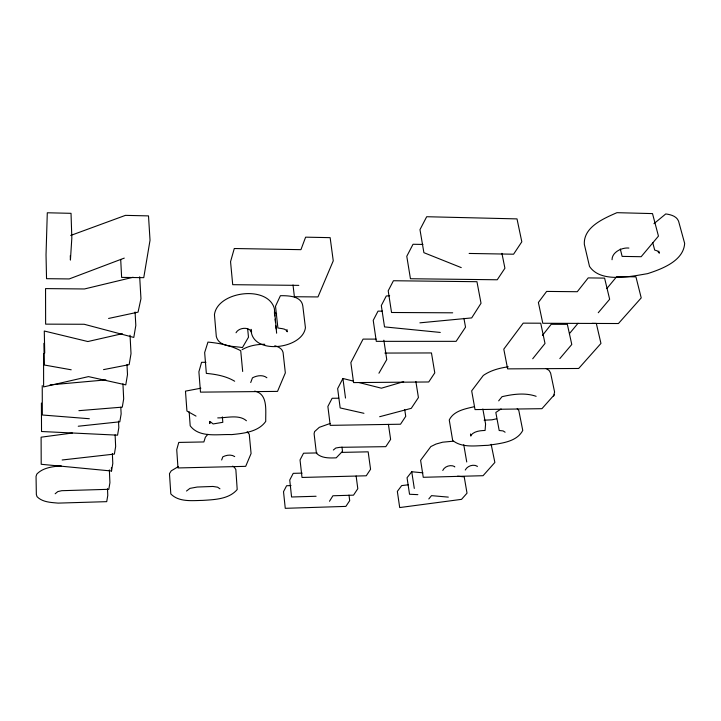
<?xml version="1.0" encoding="UTF-8"?>
<svg xmlns="http://www.w3.org/2000/svg" width="721" height="721" viewBox="0 0 721 721"><rect width="100%" height="100%" fill="white"/><g stroke="black" fill="none" stroke-linecap="round" stroke-linejoin="round"><path stroke-width="1.08" d="M41.412 403.057L41.53 431.509L117.559 435.169L118.821 427.688L118.514 421.118M42.233 385.6L42.35 415.008L89.341 418.73M43.575 353.65L43.62 386.907L88.485 376.614L125.769 384.87L127.5 374.569L126.986 364.565M276.63 333.21L274.34 308.453C267.572 284.696 217.381 291.392 214.443 314.698L216.309 336.464C219.112 347.45 233.523 345.873 242.436 347.603L248.484 337.212L247.636 328.569M72.361 433.024L41.106 437.187L41.205 464.288L111.521 471.011L112.8 463.45L112.359 453.545M553.674 396.117L554.584 391.963L550.61 373.054L549.186 370.567L546.212 368.53M333.354 450.021L335.815 448.011L339.798 447.326L385.798 446.66L390.62 439.395L388.421 424.372M221.653 459.989L222.825 456.844C226.313 455.032 231.333 454.185 234.704 456.591M250.719 382.527L252.458 377.849C256.676 375.551 262.913 374.505 266.878 377.75M236.028 332.76C238.606 327.604 249.178 326.28 251.593 332.273L251.377 330.101M55.157 493.777L57.815 491.587L61.727 490.695L108.808 489.307L109.916 482.746L109.367 469.93M353.605 381.175L342.917 378.48L337.653 388.601L340.159 407.933L363.943 413.304M186.505 491.028L189.929 488.387L197.194 487.035L212.938 486.45L217.643 487.189L219.95 488.82M378.922 373.226L386.753 359.581L383.851 340.186M329.488 501.266L332.913 495.769L353.515 495.156L357.805 488.694L356.129 476.004M422.912 472.832L411.745 471.75L407.05 477.726L409.537 494.255L417.865 494.651M542.417 335.436L551.214 324.297L567.346 324.342L571.78 344.476L559.829 358.589M442.757 470.452C444.65 466.217 450.778 464.369 454.681 466.604L454.762 466.983M498.68 400.858L502.032 396.685C513.109 394.126 525.158 392.512 536.136 396.307M532.711 358.761L545.004 343.466L540.732 323.206L523.203 323.143L503.79 349.144L507.629 368.873L578.675 368.476L600.953 343.43L596.312 323.396L592.013 323.368M428.797 498.95L431.509 495.642L448.318 497.12M569.455 333.616L578.044 323.26M606.821 288.553L616.743 276.594L635.931 276.837L641.221 297.899L618.429 323.531L542.787 323.269L538.389 302.469L546.635 291.419L577.278 291.717L588.201 277.9L604.595 278.108L609.651 299.26L598.259 312.725M465.261 470.038C467.262 465.928 473.346 463.936 477.239 466.208L477.302 466.586M554.377 394.684L541.94 408.681L475.031 409.591L471.678 390.854L483.313 375.452C490.65 370.378 499.518 367.998 508.269 366.818M653.947 223.69L665.762 213.939C670.611 214.579 676.586 216.084 678.56 221.131L684.653 243.383C683.589 260.93 661.959 268.987 647.53 273.656C630.722 276.422 600.737 283.272 589.499 266.391L584.334 244.338C583.37 227.052 603.576 218.553 616.933 212.677L652.505 213.596L658.453 236.109L641.158 256.712L622.133 256.388L620.303 248.997M207.927 434.294L205.377 437.169L203.872 441.946L178.772 442.424L176.735 449.643L177.979 467.947L245.69 466.343L251.079 453.527L249.25 434.204L247.141 431.744M501.086 408.942L495.823 412.457L499.193 430.5L503.105 430.915L505.106 432.212M242.121 349.667C248.943 345.674 256.973 344.296 264.796 344.268M178.42 466.559L171.238 470.84L169.471 473.643L170.814 493.939C178.916 502.249 191.858 500.572 202.691 500.392C214.642 499.617 228.954 499.256 237.2 489.523L235.848 469.551L234.289 467.163L232.676 466.136M124.264 258.109L69.216 278.937L46.541 278.685L46.027 254.81L47.298 212.776L71.028 213.326L71.83 238.056L70.424 260.065L70.288 255.658M70.721 235.452L125.454 215.363L148.499 215.894L150.031 240.273L143.758 277.657L121.624 277.396L120.704 259.407M403.679 381.67L381.4 388.195L358.95 382.527M496.616 418.793L492.001 419.811L484.124 420.199M379.652 416.72L411.276 408.329L418.423 397.568L415.864 381.481M133.133 277.261L84.456 288.968L45.549 288.598L45.63 324.144L84.168 324.261L133.8 337.419L135.818 325.432L135.07 312.013M122.327 333.688L87.854 341.538L44.278 331.011L44.729 353.038M108.583 318.457L138.053 312.148L140.956 298.71L139.685 276.792M330.137 423.479L319.295 427.337L314.581 431.609L314.095 433.745L316.258 451.932L317.06 453.851C322.197 458.394 329.758 458.078 336.202 457.835L342.511 451.319L341.961 447.065M474.499 406.662C465.469 408.762 453.635 410.772 449.255 420.001L452.662 440.414C462.179 448.282 476.401 445.578 488.036 445.326C500.176 443.37 516.488 442.415 522.761 430.437L518.796 410.429L517.2 408.618M103.545 369.621L129.167 364.637L131.015 353.632L130.041 335.22M200.871 388.213L185.477 391.133L186.928 411.024L196.013 416.107M217.724 417.901C226.935 417.928 239.057 414.269 246.429 420.758M408.284 484.791L401.669 485.603L397.343 491.407L399.704 507.566L461.539 499.347L467.019 493.173L464.225 476.86L457.529 476.202M62.159 459.989L114.378 454.077L115.648 446.551L115.108 434.826M78.247 426.237L119.812 421.794L121.137 413.944L120.813 407.248M419.892 322.837L471.687 317.907L481.024 303.262L476.951 281.704L393.432 280.739L388.204 290.806L391.539 312.49L452.68 312.815M50.055 384.897L105.906 379.895M78.895 410.673L122.282 407.131L123.679 398.875L122.931 383.779M389.637 295.745L386.285 295.989L381.31 305.551L384.518 326.892L440.288 332.435M316.086 496.264L291.572 496.994L289.743 480.042L293.222 473.346L302.126 473.12M61.258 465.874C52.786 466.559 43.008 467.596 36.834 474.076L36.05 476.374L36.347 494.489L37.023 496.661C42.395 502.24 50.921 502.456 58.158 503.114L106.717 501.654L107.78 495.408L107.492 488.739M291.023 485.603L286.607 485.729L283.515 491.686L285.264 508.323L345.882 506.394L349.703 500.644L348.991 495.111M316.916 452.932L303.541 453.212L300.035 459.962L302.009 477.455L366.241 475.788L370.567 469.272L368.161 451.833L341.421 452.4M453.176 441.207L442.631 442.198L435.98 444.064L430.852 446.569L420.595 460.313L423.254 477.293L483.061 475.707L494.867 462.44L491.145 444.307M338.699 398.208L332.129 398.28L327.875 406.464L330.236 425.354L400.515 424.218L405.743 416.332L404.724 409.681M205.963 362.303L201.565 362.321L198.897 371.784L200.483 392.134L277.522 391.395L285.336 372.901L283.065 352.38C282.19 348.567 278.252 346.729 274.818 345.729M384.861 353.065L431.464 352.948L434.781 372.865L428.734 381.977L353.569 382.59L350.857 362.6L363.069 339.104L376.092 339.113M382.454 311.157L378.029 311.13L373.226 320.358L376.299 341.348L456.123 341.339L465.532 327.181L463.927 318.331M298.818 285.372L232.712 284.687L230.549 261.678L234.28 248.52L300.945 249.664L305.614 237.164L330.146 237.651L333.255 260.831L317.979 296.935L294.393 296.737L293.014 284.975M469.128 253.45L513.577 254.207L521.815 241.805L517.011 218.896L426.688 216.724L419.973 229.648L423.894 252.674L461.251 267.608M628.91 248.06C622.178 247.285 611.976 252.017 612.039 259.731M422.957 244.446L413.034 244.266L406.779 256.288L410.447 278.739L497.238 279.775L504.916 268.23L501.924 253.341M71.208 369.792L44.332 365.015L43.9 343.304M254.693 391.115C268.356 394.008 265.391 410.961 265.752 421.379C258.271 431.996 243.563 433.357 231.63 434.61C218.328 433.979 199.456 438.224 190.191 425.805L189.154 411.754M276.684 313.986L274.34 311.959M234.676 381.229C226.151 376.11 216.111 374.307 206.341 373.388L204.656 352.56L207.954 342.096C219.22 343.142 230.657 345.332 240.724 350.739L242.68 371.477M658.796 251.07L659.345 253.179L657.381 250.917L654.686 250.07L652.748 242.671M482.845 408.969L485.584 424.02L485.071 430.464C480.204 430.608 474.355 431.167 471.011 435.124L470.849 436.097L470.48 433.979M463.756 444.713L466.739 461.972M411.745 471.75L414.296 488.432M342.917 378.48L345.503 398.073M286.985 329.605L287.228 331.768C285.876 328.208 281.055 328.776 277.9 327.965L275.512 306.227L280.415 295.691C288.382 295.655 301.486 295.889 302.82 306.065L305.425 327.695C302.577 349.352 251.359 355.615 251.025 329.326M274.395 312.68L274.746 315.924M275.107 319.16L275.458 322.404M275.81 325.64L276.161 328.884M222.365 416.909L222.825 422.308L213.128 423.948L210.217 421.614L209.802 423.56L209.622 421.397M111.385 467.749L111.521 471.011"/></g></svg>
